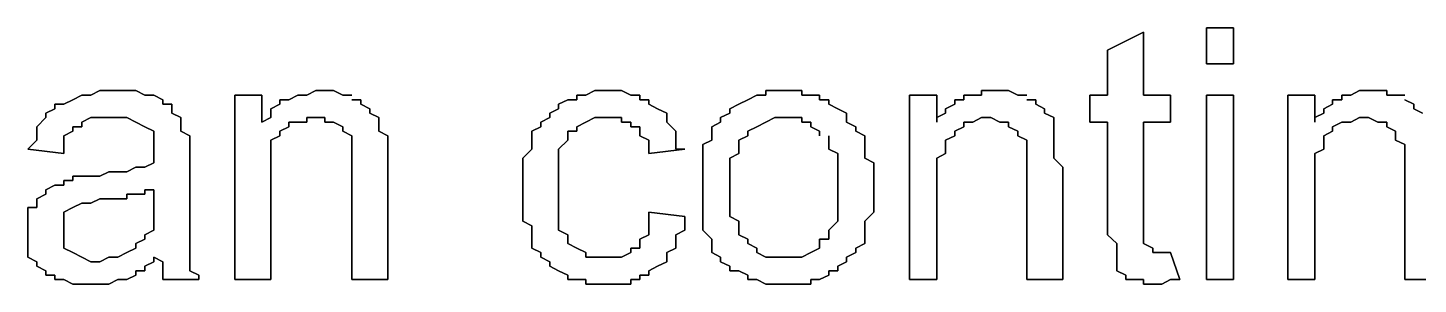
# Model space of a CAD drawing. Header units: metres. Extents: x 2.9 to 42.8, y 1.7 to 28.7.
# Drawn here: x 38.862 to 39.407, y 19.704 to 19.805 of the extents above; entities that cross this region are included whole.
import ezdxf

# ---------------------------------------------------------------- set-up
doc = ezdxf.new("R2010")
doc.units = ezdxf.units.M
doc.layers.add('GRIS', color=8, linetype='Continuous')

msp = doc.modelspace()

# ---------------------------------------------------------------- linework, layer by layer
at = {"layer": 'GRIS', "lineweight": -3}
for points in [[(39.2994, 19.8032), (39.2853, 19.7961), (39.2994, 19.8032)], [(39.2994, 19.7785), (39.2994, 19.8032), (39.2994, 19.7785)], [(39.3347, 19.8049), (39.3241, 19.8049), (39.3347, 19.8049)], [(39.3241, 19.8049), (39.3241, 19.7908), (39.3241, 19.8049)], [(39.3347, 19.7908), (39.3347, 19.8049), (39.3347, 19.7908)], [(39.2853, 19.7961), (39.2853, 19.7785), (39.2853, 19.7961)], [(39.3241, 19.7908), (39.3347, 19.7908), (39.3241, 19.7908)], [(38.8902, 19.7803), (38.8867, 19.7785), (38.8902, 19.7803)], [(38.8937, 19.7803), (38.8902, 19.7803), (38.8937, 19.7803)], [(38.8973, 19.7803), (38.8937, 19.7803), (38.8973, 19.7803)], [(38.9008, 19.7803), (38.8973, 19.7803), (38.9008, 19.7803)], [(38.9043, 19.7803), (38.9008, 19.7803), (38.9043, 19.7803)], [(38.9079, 19.7785), (38.9043, 19.7803), (38.9079, 19.7785)], [(38.9749, 19.7803), (38.9714, 19.7785), (38.9749, 19.7803)], [(38.9784, 19.7803), (38.9749, 19.7803), (38.9784, 19.7803)], [(38.9819, 19.7803), (38.9784, 19.7803), (38.9819, 19.7803)], [(38.9855, 19.7785), (38.9819, 19.7803), (38.9855, 19.7785)], [(39.0843, 19.7803), (39.0807, 19.7785), (39.0843, 19.7803)], [(39.0878, 19.7803), (39.0843, 19.7803), (39.0878, 19.7803)], [(39.0913, 19.7803), (39.0878, 19.7803), (39.0913, 19.7803)], [(39.0948, 19.7803), (39.0913, 19.7803), (39.0948, 19.7803)], [(39.0984, 19.7785), (39.0948, 19.7803), (39.0984, 19.7785)], [(39.1548, 19.7803), (39.1513, 19.7803), (39.1548, 19.7803)], [(39.1513, 19.7803), (39.1513, 19.7785), (39.1513, 19.7803)], [(39.1583, 19.7803), (39.1548, 19.7803), (39.1583, 19.7803)], [(39.1619, 19.7803), (39.1583, 19.7803), (39.1619, 19.7803)], [(39.1654, 19.7803), (39.1619, 19.7803), (39.1654, 19.7803)], [(39.1654, 19.7785), (39.1654, 19.7803), (39.1654, 19.7785)], [(39.2395, 19.7803), (39.2359, 19.7803), (39.2395, 19.7803)], [(39.2359, 19.7803), (39.2359, 19.7785), (39.2359, 19.7803)], [(39.243, 19.7803), (39.2395, 19.7803), (39.243, 19.7803)], [(39.2465, 19.7803), (39.243, 19.7803), (39.2465, 19.7803)], [(39.2501, 19.7785), (39.2465, 19.7803), (39.2501, 19.7785)], [(39.3841, 19.7803), (39.3806, 19.7785), (39.3841, 19.7803)], [(39.3876, 19.7803), (39.3841, 19.7803), (39.3876, 19.7803)], [(39.3912, 19.7803), (39.3876, 19.7803), (39.3912, 19.7803)], [(39.3947, 19.7803), (39.3912, 19.7803), (39.3947, 19.7803)], [(39.3947, 19.7785), (39.3947, 19.7803), (39.3947, 19.7785)], [(38.8761, 19.775), (38.8726, 19.775), (38.8761, 19.775)], [(38.8726, 19.775), (38.8726, 19.7732), (38.8726, 19.775)], [(38.8796, 19.7767), (38.8761, 19.775), (38.8796, 19.7767)], [(38.8832, 19.7785), (38.8796, 19.7767), (38.8832, 19.7785)], [(38.8867, 19.7785), (38.8832, 19.7785), (38.8867, 19.7785)], [(38.9114, 19.7785), (38.9079, 19.7785), (38.9114, 19.7785)], [(38.9149, 19.7767), (38.9114, 19.7785), (38.9149, 19.7767)], [(38.9149, 19.775), (38.9149, 19.7767), (38.9149, 19.775)], [(38.9184, 19.775), (38.9149, 19.775), (38.9184, 19.775)], [(38.9184, 19.7732), (38.9184, 19.775), (38.9184, 19.7732)], [(38.9537, 19.7785), (38.9431, 19.7785), (38.9537, 19.7785)], [(38.9431, 19.7785), (38.9431, 19.7062), (38.9431, 19.7785)], [(38.9537, 19.7679), (38.9537, 19.7785), (38.9537, 19.7679)], [(38.9608, 19.775), (38.9573, 19.7732), (38.9608, 19.775)], [(38.9643, 19.7767), (38.9608, 19.7767), (38.9643, 19.7767)], [(38.9608, 19.7767), (38.9608, 19.775), (38.9608, 19.7767)], [(38.9678, 19.7785), (38.9643, 19.7767), (38.9678, 19.7785)], [(38.9714, 19.7785), (38.9678, 19.7785), (38.9714, 19.7785)], [(38.989, 19.7785), (38.9855, 19.7785), (38.989, 19.7785)], [(38.9925, 19.7767), (38.989, 19.7767), (38.9925, 19.7767)], [(38.9925, 19.775), (38.9925, 19.7767), (38.9925, 19.775)], [(38.9961, 19.7732), (38.9925, 19.775), (38.9961, 19.7732)], [(39.0737, 19.7767), (39.0701, 19.775), (39.0737, 19.7767)], [(39.0701, 19.775), (39.0701, 19.7732), (39.0701, 19.775)], [(39.0772, 19.7767), (39.0737, 19.7767), (39.0772, 19.7767)], [(39.0807, 19.7785), (39.0772, 19.7785), (39.0807, 19.7785)], [(39.0772, 19.7785), (39.0772, 19.7767), (39.0772, 19.7785)], [(39.1019, 19.7785), (39.0984, 19.7785), (39.1019, 19.7785)], [(39.1019, 19.7767), (39.1019, 19.7785), (39.1019, 19.7767)], [(39.1054, 19.7767), (39.1019, 19.7767), (39.1054, 19.7767)], [(39.1054, 19.775), (39.1054, 19.7767), (39.1054, 19.775)], [(39.1089, 19.7732), (39.1054, 19.775), (39.1089, 19.7732)], [(39.1407, 19.775), (39.1372, 19.7732), (39.1407, 19.775)], [(39.1442, 19.7767), (39.1407, 19.775), (39.1442, 19.7767)], [(39.1478, 19.7785), (39.1442, 19.7767), (39.1478, 19.7785)], [(39.1513, 19.7785), (39.1478, 19.7785), (39.1513, 19.7785)], [(39.1689, 19.7785), (39.1654, 19.7785), (39.1689, 19.7785)], [(39.1724, 19.7785), (39.1689, 19.7785), (39.1724, 19.7785)], [(39.1724, 19.7767), (39.1724, 19.7785), (39.1724, 19.7767)], [(39.176, 19.7767), (39.1724, 19.7767), (39.176, 19.7767)], [(39.176, 19.775), (39.176, 19.7767), (39.176, 19.775)], [(39.1795, 19.7732), (39.176, 19.775), (39.1795, 19.7732)], [(39.2183, 19.7785), (39.2077, 19.7785), (39.2183, 19.7785)], [(39.2077, 19.7785), (39.2077, 19.7062), (39.2077, 19.7785)], [(39.2183, 19.7679), (39.2183, 19.7785), (39.2183, 19.7679)], [(39.2254, 19.775), (39.2218, 19.7732), (39.2254, 19.775)], [(39.2289, 19.7767), (39.2254, 19.7767), (39.2289, 19.7767)], [(39.2254, 19.7767), (39.2254, 19.775), (39.2254, 19.7767)], [(39.2324, 19.7785), (39.2289, 19.7785), (39.2324, 19.7785)], [(39.2289, 19.7785), (39.2289, 19.7767), (39.2289, 19.7785)], [(39.2359, 19.7785), (39.2324, 19.7785), (39.2359, 19.7785)], [(39.2536, 19.7785), (39.2501, 19.7785), (39.2536, 19.7785)], [(39.2571, 19.7767), (39.2536, 19.7767), (39.2571, 19.7767)], [(39.2571, 19.775), (39.2571, 19.7767), (39.2571, 19.775)], [(39.2606, 19.7732), (39.2571, 19.775), (39.2606, 19.7732)], [(39.2853, 19.7785), (39.2783, 19.7785), (39.2853, 19.7785)], [(39.2783, 19.7785), (39.2783, 19.7679), (39.2783, 19.7785)], [(39.31, 19.7785), (39.2994, 19.7785), (39.31, 19.7785)], [(39.31, 19.7679), (39.31, 19.7785), (39.31, 19.7679)], [(39.3347, 19.7785), (39.3241, 19.7785), (39.3347, 19.7785)], [(39.3241, 19.7785), (39.3241, 19.7062), (39.3241, 19.7785)], [(39.3347, 19.7062), (39.3347, 19.7785), (39.3347, 19.7062)], [(39.3665, 19.7785), (39.3559, 19.7785), (39.3665, 19.7785)], [(39.3559, 19.7785), (39.3559, 19.7062), (39.3559, 19.7785)], [(39.3665, 19.7679), (39.3665, 19.7785), (39.3665, 19.7679)], [(39.3735, 19.775), (39.37, 19.7732), (39.3735, 19.775)], [(39.3771, 19.7767), (39.3735, 19.7767), (39.3771, 19.7767)], [(39.3735, 19.7767), (39.3735, 19.775), (39.3735, 19.7767)], [(39.3806, 19.7785), (39.3771, 19.7785), (39.3806, 19.7785)], [(39.3771, 19.7785), (39.3771, 19.7767), (39.3771, 19.7785)], [(39.3982, 19.7785), (39.3947, 19.7785), (39.3982, 19.7785)], [(39.4018, 19.7785), (39.3982, 19.7785), (39.4018, 19.7785)], [(39.4053, 19.775), (39.4018, 19.7767), (39.4053, 19.775)], [(39.4053, 19.7732), (39.4053, 19.775), (39.4053, 19.7732)], [(38.8691, 19.7697), (38.8655, 19.7661), (38.8691, 19.7697)], [(38.8726, 19.7732), (38.8691, 19.7714), (38.8726, 19.7732)], [(38.8691, 19.7714), (38.8691, 19.7697), (38.8691, 19.7714)], [(38.8832, 19.7679), (38.8867, 19.7697), (38.8832, 19.7679)], [(38.8867, 19.7697), (38.8902, 19.7697), (38.8867, 19.7697)], [(38.8902, 19.7697), (38.8937, 19.7697), (38.8902, 19.7697)], [(38.8937, 19.7697), (38.8973, 19.7697), (38.8937, 19.7697)], [(38.8973, 19.7697), (38.9008, 19.7697), (38.8973, 19.7697)], [(38.9008, 19.7697), (38.9043, 19.7679), (38.9008, 19.7697)], [(38.9184, 19.7714), (38.9184, 19.7732), (38.9184, 19.7714)], [(38.922, 19.7697), (38.9184, 19.7714), (38.922, 19.7697)], [(38.922, 19.7679), (38.922, 19.7697), (38.922, 19.7679)], [(38.9573, 19.7697), (38.9537, 19.7679), (38.9573, 19.7697)], [(38.9573, 19.7732), (38.9573, 19.7714), (38.9573, 19.7732)], [(38.9573, 19.7714), (38.9573, 19.7697), (38.9573, 19.7714)], [(38.9714, 19.7679), (38.9714, 19.7697), (38.9714, 19.7679)], [(38.9714, 19.7697), (38.9749, 19.7697), (38.9714, 19.7697)], [(38.9749, 19.7697), (38.9784, 19.7697), (38.9749, 19.7697)], [(38.9784, 19.7697), (38.9784, 19.7679), (38.9784, 19.7697)], [(38.9961, 19.7714), (38.9961, 19.7732), (38.9961, 19.7714)], [(38.9996, 19.7697), (38.9961, 19.7714), (38.9996, 19.7697)], [(38.9996, 19.7679), (38.9996, 19.7697), (38.9996, 19.7679)], [(39.0666, 19.7697), (39.0631, 19.7679), (39.0666, 19.7697)], [(39.0701, 19.7732), (39.0666, 19.7714), (39.0701, 19.7732)], [(39.0666, 19.7714), (39.0666, 19.7697), (39.0666, 19.7714)], [(39.0807, 19.7679), (39.0843, 19.7697), (39.0807, 19.7679)], [(39.0843, 19.7697), (39.0878, 19.7697), (39.0843, 19.7697)], [(39.0878, 19.7697), (39.0913, 19.7697), (39.0878, 19.7697)], [(39.0913, 19.7697), (39.0948, 19.7697), (39.0913, 19.7697)], [(39.0948, 19.7697), (39.0948, 19.7679), (39.0948, 19.7697)], [(39.1125, 19.7714), (39.1089, 19.7732), (39.1125, 19.7714)], [(39.1125, 19.7697), (39.1125, 19.7714), (39.1125, 19.7697)], [(39.1125, 19.7679), (39.1125, 19.7697), (39.1125, 19.7679)], [(39.1372, 19.7714), (39.1336, 19.7697), (39.1372, 19.7714)], [(39.1336, 19.7697), (39.1336, 19.7679), (39.1336, 19.7697)], [(39.1372, 19.7732), (39.1372, 19.7714), (39.1372, 19.7732)], [(39.1513, 19.7679), (39.1548, 19.7697), (39.1513, 19.7679)], [(39.1548, 19.7697), (39.1583, 19.7697), (39.1548, 19.7697)], [(39.1583, 19.7697), (39.1619, 19.7697), (39.1583, 19.7697)], [(39.1619, 19.7697), (39.1654, 19.7697), (39.1619, 19.7697)], [(39.1654, 19.7697), (39.1654, 19.7679), (39.1654, 19.7697)], [(39.183, 19.7714), (39.1795, 19.7732), (39.183, 19.7714)], [(39.183, 19.7697), (39.183, 19.7714), (39.183, 19.7697)], [(39.183, 19.7679), (39.183, 19.7697), (39.183, 19.7679)], [(39.2218, 19.7714), (39.2183, 19.7697), (39.2218, 19.7714)], [(39.2183, 19.7697), (39.2183, 19.7679), (39.2183, 19.7697)], [(39.2218, 19.7732), (39.2218, 19.7714), (39.2218, 19.7732)], [(39.2324, 19.7679), (39.2359, 19.7697), (39.2324, 19.7679)], [(39.2359, 19.7697), (39.2395, 19.7697), (39.2359, 19.7697)], [(39.2395, 19.7697), (39.243, 19.7679), (39.2395, 19.7697)], [(39.2606, 19.7714), (39.2606, 19.7732), (39.2606, 19.7714)], [(39.2642, 19.7697), (39.2606, 19.7714), (39.2642, 19.7697)], [(39.2642, 19.7679), (39.2642, 19.7697), (39.2642, 19.7679)], [(39.37, 19.7714), (39.3665, 19.7697), (39.37, 19.7714)], [(39.3665, 19.7697), (39.3665, 19.7679), (39.3665, 19.7697)], [(39.37, 19.7732), (39.37, 19.7714), (39.37, 19.7732)], [(39.3806, 19.7679), (39.3841, 19.7697), (39.3806, 19.7679)], [(39.3841, 19.7697), (39.3876, 19.7697), (39.3841, 19.7697)], [(39.3876, 19.7697), (39.3912, 19.7679), (39.3876, 19.7697)], [(39.4088, 19.7714), (39.4053, 19.7732), (39.4088, 19.7714)], [(38.8655, 19.7661), (38.8655, 19.7644), (38.8655, 19.7661)], [(38.8655, 19.7644), (38.8655, 19.7626), (38.8655, 19.7644)], [(38.8761, 19.7626), (38.8796, 19.7644), (38.8761, 19.7626)], [(38.8796, 19.7644), (38.8796, 19.7661), (38.8796, 19.7644)], [(38.8796, 19.7661), (38.8832, 19.7661), (38.8796, 19.7661)], [(38.8832, 19.7661), (38.8832, 19.7679), (38.8832, 19.7661)], [(38.9043, 19.7679), (38.9079, 19.7661), (38.9043, 19.7679)], [(38.9079, 19.7661), (38.9114, 19.7644), (38.9079, 19.7661)], [(38.9114, 19.7644), (38.9114, 19.7626), (38.9114, 19.7644)], [(38.922, 19.7661), (38.922, 19.7679), (38.922, 19.7661)], [(38.922, 19.7644), (38.922, 19.7661), (38.922, 19.7644)], [(38.9255, 19.7626), (38.922, 19.7644), (38.9255, 19.7626)], [(38.9608, 19.7644), (38.9643, 19.7661), (38.9608, 19.7644)], [(38.9608, 19.7626), (38.9608, 19.7644), (38.9608, 19.7626)], [(38.9643, 19.7661), (38.9643, 19.7679), (38.9643, 19.7661)], [(38.9643, 19.7679), (38.9678, 19.7679), (38.9643, 19.7679)], [(38.9678, 19.7679), (38.9714, 19.7679), (38.9678, 19.7679)], [(38.9784, 19.7679), (38.9819, 19.7679), (38.9784, 19.7679)], [(38.9819, 19.7679), (38.9855, 19.7661), (38.9819, 19.7679)], [(38.9855, 19.7661), (38.9855, 19.7644), (38.9855, 19.7661)], [(38.9855, 19.7644), (38.989, 19.7626), (38.9855, 19.7644)], [(38.9996, 19.7644), (38.9996, 19.7679), (38.9996, 19.7644)], [(39.0031, 19.7626), (38.9996, 19.7644), (39.0031, 19.7626)], [(39.0631, 19.7661), (39.0596, 19.7644), (39.0631, 19.7661)], [(39.0596, 19.7644), (39.0596, 19.7626), (39.0596, 19.7644)], [(39.0631, 19.7679), (39.0631, 19.7661), (39.0631, 19.7679)], [(39.0737, 19.7626), (39.0737, 19.7644), (39.0737, 19.7626)], [(39.0737, 19.7644), (39.0772, 19.7644), (39.0737, 19.7644)], [(39.0772, 19.7661), (39.0807, 19.7679), (39.0772, 19.7661)], [(39.0772, 19.7644), (39.0772, 19.7661), (39.0772, 19.7644)], [(39.0948, 19.7679), (39.0984, 19.7679), (39.0948, 19.7679)], [(39.0984, 19.7679), (39.0984, 19.7661), (39.0984, 19.7679)], [(39.0984, 19.7661), (39.1019, 19.7661), (39.0984, 19.7661)], [(39.1019, 19.7661), (39.1019, 19.7644), (39.1019, 19.7661)], [(39.1019, 19.7644), (39.1019, 19.7626), (39.1019, 19.7644)], [(39.116, 19.7644), (39.1125, 19.7679), (39.116, 19.7644)], [(39.116, 19.7626), (39.116, 19.7644), (39.116, 19.7626)], [(39.1336, 19.7679), (39.1301, 19.7661), (39.1336, 19.7679)], [(39.1301, 19.7661), (39.1301, 19.7644), (39.1301, 19.7661)], [(39.1301, 19.7644), (39.1301, 19.7608), (39.1301, 19.7644)], [(39.1442, 19.7644), (39.1478, 19.7661), (39.1442, 19.7644)], [(39.1442, 19.7626), (39.1442, 19.7644), (39.1442, 19.7626)], [(39.1478, 19.7661), (39.1513, 19.7679), (39.1478, 19.7661)], [(39.1654, 19.7679), (39.1689, 19.7679), (39.1654, 19.7679)], [(39.1689, 19.7679), (39.1689, 19.7661), (39.1689, 19.7679)], [(39.1689, 19.7661), (39.1724, 19.7644), (39.1689, 19.7661)], [(39.1724, 19.7644), (39.1724, 19.7626), (39.1724, 19.7644)], [(39.1866, 19.7661), (39.183, 19.7679), (39.1866, 19.7661)], [(39.1866, 19.7644), (39.1866, 19.7661), (39.1866, 19.7644)], [(39.1901, 19.7626), (39.1866, 19.7644), (39.1901, 19.7626)], [(39.2254, 19.7644), (39.2289, 19.7661), (39.2254, 19.7644)], [(39.2254, 19.7626), (39.2254, 19.7644), (39.2254, 19.7626)], [(39.2289, 19.7661), (39.2289, 19.7679), (39.2289, 19.7661)], [(39.2289, 19.7679), (39.2324, 19.7679), (39.2289, 19.7679)], [(39.243, 19.7679), (39.2465, 19.7679), (39.243, 19.7679)], [(39.2465, 19.7679), (39.2465, 19.7661), (39.2465, 19.7679)], [(39.2465, 19.7661), (39.2501, 19.7644), (39.2465, 19.7661)], [(39.2501, 19.7644), (39.2501, 19.7626), (39.2501, 19.7644)], [(39.2642, 19.7644), (39.2642, 19.7679), (39.2642, 19.7644)], [(39.2642, 19.7626), (39.2642, 19.7644), (39.2642, 19.7626)], [(39.2783, 19.7679), (39.2853, 19.7679), (39.2783, 19.7679)], [(39.2853, 19.7679), (39.2853, 19.7273), (39.2853, 19.7679)], [(39.2994, 19.7256), (39.2994, 19.7679), (39.2994, 19.7256)], [(39.2994, 19.7679), (39.31, 19.7679), (39.2994, 19.7679)], [(39.37, 19.7626), (39.3735, 19.7644), (39.37, 19.7626)], [(39.3735, 19.7661), (39.3771, 19.7679), (39.3735, 19.7661)], [(39.3735, 19.7644), (39.3735, 19.7661), (39.3735, 19.7644)], [(39.3771, 19.7679), (39.3806, 19.7679), (39.3771, 19.7679)], [(39.3912, 19.7679), (39.3947, 19.7679), (39.3912, 19.7679)], [(39.3947, 19.7679), (39.3947, 19.7661), (39.3947, 19.7679)], [(39.3947, 19.7661), (39.3982, 19.7644), (39.3947, 19.7661)], [(39.3982, 19.7644), (39.3982, 19.7626), (39.3982, 19.7644)], [(38.8655, 19.7608), (38.862, 19.7573), (38.8655, 19.7608)], [(38.8655, 19.7626), (38.8655, 19.7608), (38.8655, 19.7626)], [(38.8761, 19.7591), (38.8761, 19.7626), (38.8761, 19.7591)], [(38.8761, 19.7573), (38.8761, 19.7591), (38.8761, 19.7573)], [(38.9114, 19.7626), (38.9114, 19.7608), (38.9114, 19.7626)], [(38.9114, 19.7608), (38.9114, 19.7573), (38.9114, 19.7608)], [(38.9255, 19.7608), (38.9255, 19.7626), (38.9255, 19.7608)], [(38.9255, 19.7573), (38.9255, 19.7608), (38.9255, 19.7573)], [(38.9573, 19.7608), (38.9608, 19.7626), (38.9573, 19.7608)], [(38.9573, 19.7591), (38.9573, 19.7608), (38.9573, 19.7591)], [(38.9573, 19.7573), (38.9573, 19.7591), (38.9573, 19.7573)], [(38.989, 19.7626), (38.989, 19.7608), (38.989, 19.7626)], [(38.989, 19.7608), (38.989, 19.7591), (38.989, 19.7608)], [(38.989, 19.7591), (38.989, 19.7573), (38.989, 19.7591)], [(39.0031, 19.7608), (39.0031, 19.7626), (39.0031, 19.7608)], [(39.0031, 19.7591), (39.0031, 19.7608), (39.0031, 19.7591)], [(39.0031, 19.7556), (39.0031, 19.7591), (39.0031, 19.7556)], [(39.0596, 19.7626), (39.0596, 19.7608), (39.0596, 19.7626)], [(39.0596, 19.7608), (39.0596, 19.7591), (39.0596, 19.7608)], [(39.0596, 19.7591), (39.0596, 19.7573), (39.0596, 19.7591)], [(39.0701, 19.7573), (39.0737, 19.7608), (39.0701, 19.7573)], [(39.0737, 19.7608), (39.0737, 19.7626), (39.0737, 19.7608)], [(39.1019, 19.7626), (39.1054, 19.7608), (39.1019, 19.7626)], [(39.1054, 19.7608), (39.1054, 19.7573), (39.1054, 19.7608)], [(39.116, 19.7608), (39.116, 19.7626), (39.116, 19.7608)], [(39.116, 19.7573), (39.116, 19.7608), (39.116, 19.7573)], [(39.1301, 19.7608), (39.1266, 19.7591), (39.1301, 19.7608)], [(39.1266, 19.7591), (39.1266, 19.7573), (39.1266, 19.7591)], [(39.1407, 19.7608), (39.1442, 19.7626), (39.1407, 19.7608)], [(39.1407, 19.7591), (39.1407, 19.7608), (39.1407, 19.7591)], [(39.1407, 19.7573), (39.1407, 19.7591), (39.1407, 19.7573)], [(39.176, 19.7626), (39.176, 19.7608), (39.176, 19.7626)], [(39.176, 19.7608), (39.176, 19.7591), (39.176, 19.7608)], [(39.176, 19.7591), (39.176, 19.7573), (39.176, 19.7591)], [(39.1901, 19.7608), (39.1901, 19.7626), (39.1901, 19.7608)], [(39.1901, 19.7591), (39.1901, 19.7608), (39.1901, 19.7591)], [(39.1901, 19.7573), (39.1901, 19.7591), (39.1901, 19.7573)], [(39.2218, 19.7608), (39.2254, 19.7626), (39.2218, 19.7608)], [(39.2218, 19.7591), (39.2218, 19.7608), (39.2218, 19.7591)], [(39.2218, 19.7573), (39.2218, 19.7591), (39.2218, 19.7573)], [(39.2501, 19.7626), (39.2536, 19.7608), (39.2501, 19.7626)], [(39.2536, 19.7608), (39.2536, 19.7591), (39.2536, 19.7608)], [(39.2536, 19.7591), (39.2536, 19.7573), (39.2536, 19.7591)], [(39.2642, 19.7608), (39.2642, 19.7626), (39.2642, 19.7608)], [(39.2642, 19.7591), (39.2642, 19.7608), (39.2642, 19.7591)], [(39.2642, 19.7556), (39.2642, 19.7591), (39.2642, 19.7556)], [(39.37, 19.7608), (39.37, 19.7626), (39.37, 19.7608)], [(39.37, 19.7591), (39.37, 19.7608), (39.37, 19.7591)], [(39.37, 19.7573), (39.37, 19.7591), (39.37, 19.7573)], [(39.3982, 19.7626), (39.3982, 19.7608), (39.3982, 19.7626)], [(39.3982, 19.7608), (39.4018, 19.7591), (39.3982, 19.7608)], [(39.4018, 19.7591), (39.4018, 19.7573), (39.4018, 19.7591)], [(38.862, 19.7573), (38.8761, 19.7556), (38.862, 19.7573)], [(38.8761, 19.7556), (38.8761, 19.7573), (38.8761, 19.7556)], [(38.9114, 19.7573), (38.9114, 19.7556), (38.9114, 19.7573)], [(38.9114, 19.7556), (38.9114, 19.7538), (38.9114, 19.7556)], [(38.9114, 19.7538), (38.9114, 19.752), (38.9114, 19.7538)], [(38.9255, 19.7556), (38.9255, 19.7573), (38.9255, 19.7556)], [(38.9255, 19.752), (38.9255, 19.7556), (38.9255, 19.752)], [(38.9573, 19.7556), (38.9573, 19.7573), (38.9573, 19.7556)], [(38.9573, 19.7538), (38.9573, 19.7556), (38.9573, 19.7538)], [(38.9573, 19.7503), (38.9573, 19.7538), (38.9573, 19.7503)], [(38.989, 19.7573), (38.989, 19.7556), (38.989, 19.7573)], [(38.989, 19.7556), (38.989, 19.752), (38.989, 19.7556)], [(39.0031, 19.7538), (39.0031, 19.7556), (39.0031, 19.7538)], [(39.0031, 19.7503), (39.0031, 19.7538), (39.0031, 19.7503)], [(39.0596, 19.7573), (39.056, 19.7538), (39.0596, 19.7573)], [(39.056, 19.7538), (39.056, 19.752), (39.056, 19.7538)], [(39.0701, 19.7556), (39.0701, 19.7573), (39.0701, 19.7556)], [(39.0701, 19.7538), (39.0701, 19.7556), (39.0701, 19.7538)], [(39.0701, 19.752), (39.0701, 19.7538), (39.0701, 19.752)], [(39.1054, 19.7573), (39.1054, 19.7556), (39.1054, 19.7573)], [(39.1054, 19.7556), (39.1195, 19.7573), (39.1054, 19.7556)], [(39.1195, 19.7573), (39.116, 19.7573), (39.1195, 19.7573)], [(39.1266, 19.7573), (39.1266, 19.7556), (39.1266, 19.7573)], [(39.1266, 19.7556), (39.1266, 19.752), (39.1266, 19.7556)], [(39.1372, 19.7538), (39.1407, 19.7556), (39.1372, 19.7538)], [(39.1372, 19.7503), (39.1372, 19.7538), (39.1372, 19.7503)], [(39.1407, 19.7556), (39.1407, 19.7573), (39.1407, 19.7556)], [(39.176, 19.7573), (39.1795, 19.7556), (39.176, 19.7573)], [(39.1795, 19.7556), (39.1795, 19.7538), (39.1795, 19.7556)], [(39.1795, 19.7538), (39.1795, 19.7503), (39.1795, 19.7538)], [(39.1901, 19.7538), (39.1901, 19.7573), (39.1901, 19.7538)], [(39.1936, 19.752), (39.1901, 19.7538), (39.1936, 19.752)], [(39.2183, 19.7538), (39.2218, 19.7556), (39.2183, 19.7538)], [(39.2183, 19.7503), (39.2183, 19.7538), (39.2183, 19.7503)], [(39.2218, 19.7556), (39.2218, 19.7573), (39.2218, 19.7556)], [(39.2536, 19.7573), (39.2536, 19.7556), (39.2536, 19.7573)], [(39.2536, 19.7556), (39.2536, 19.752), (39.2536, 19.7556)], [(39.2642, 19.7538), (39.2642, 19.7556), (39.2642, 19.7538)], [(39.2677, 19.7503), (39.2642, 19.7538), (39.2677, 19.7503)], [(39.3665, 19.7556), (39.37, 19.7573), (39.3665, 19.7556)], [(39.3665, 19.7538), (39.3665, 19.7556), (39.3665, 19.7538)], [(39.3665, 19.7503), (39.3665, 19.7538), (39.3665, 19.7503)], [(39.4018, 19.7573), (39.4018, 19.7556), (39.4018, 19.7573)], [(39.4018, 19.7556), (39.4018, 19.752), (39.4018, 19.7556)], [(38.8937, 19.7485), (38.8902, 19.7467), (38.8937, 19.7485)], [(38.8973, 19.7485), (38.8937, 19.7485), (38.8973, 19.7485)], [(38.9008, 19.7485), (38.8973, 19.7485), (38.9008, 19.7485)], [(38.9043, 19.7503), (38.9008, 19.7485), (38.9043, 19.7503)], [(38.9079, 19.7503), (38.9043, 19.7503), (38.9079, 19.7503)], [(38.9114, 19.752), (38.9079, 19.7503), (38.9114, 19.752)], [(38.9255, 19.7362), (38.9255, 19.752), (38.9255, 19.7362)], [(38.9573, 19.7467), (38.9573, 19.7503), (38.9573, 19.7467)], [(38.989, 19.752), (38.989, 19.7503), (38.989, 19.752)], [(38.989, 19.7503), (38.989, 19.7062), (38.989, 19.7503)], [(39.0031, 19.7062), (39.0031, 19.7503), (39.0031, 19.7062)], [(39.056, 19.752), (39.056, 19.7503), (39.056, 19.752)], [(39.056, 19.7503), (39.056, 19.7467), (39.056, 19.7503)], [(39.0701, 19.7485), (39.0701, 19.752), (39.0701, 19.7485)], [(39.0701, 19.7467), (39.0701, 19.7485), (39.0701, 19.7467)], [(39.1266, 19.752), (39.1266, 19.7503), (39.1266, 19.752)], [(39.1266, 19.7503), (39.1266, 19.7467), (39.1266, 19.7503)], [(39.1372, 19.7485), (39.1372, 19.7503), (39.1372, 19.7485)], [(39.1372, 19.7467), (39.1372, 19.7485), (39.1372, 19.7467)], [(39.1795, 19.7503), (39.1795, 19.7485), (39.1795, 19.7503)], [(39.1795, 19.7485), (39.1795, 19.745), (39.1795, 19.7485)], [(39.1936, 19.7503), (39.1936, 19.752), (39.1936, 19.7503)], [(39.1936, 19.7467), (39.1936, 19.7503), (39.1936, 19.7467)], [(39.2183, 19.7467), (39.2183, 19.7503), (39.2183, 19.7467)], [(39.2536, 19.752), (39.2536, 19.7503), (39.2536, 19.752)], [(39.2536, 19.7503), (39.2536, 19.7062), (39.2536, 19.7503)], [(39.2677, 19.7062), (39.2677, 19.7503), (39.2677, 19.7062)], [(39.3665, 19.7467), (39.3665, 19.7503), (39.3665, 19.7467)], [(39.4018, 19.752), (39.4018, 19.7503), (39.4018, 19.752)], [(39.4018, 19.7503), (39.4018, 19.7062), (39.4018, 19.7503)], [(38.8726, 19.7432), (38.8691, 19.7414), (38.8726, 19.7432)], [(38.8761, 19.7432), (38.8726, 19.7432), (38.8761, 19.7432)], [(38.8796, 19.745), (38.8761, 19.745), (38.8796, 19.745)], [(38.8761, 19.745), (38.8761, 19.7432), (38.8761, 19.745)], [(38.8832, 19.7467), (38.8796, 19.7467), (38.8832, 19.7467)], [(38.8796, 19.7467), (38.8796, 19.745), (38.8796, 19.7467)], [(38.8867, 19.7467), (38.8832, 19.7467), (38.8867, 19.7467)], [(38.8902, 19.7467), (38.8867, 19.7467), (38.8902, 19.7467)], [(38.9573, 19.745), (38.9573, 19.7467), (38.9573, 19.745)], [(38.9573, 19.7062), (38.9573, 19.745), (38.9573, 19.7062)], [(39.056, 19.7467), (39.056, 19.745), (39.056, 19.7467)], [(39.056, 19.745), (39.056, 19.7414), (39.056, 19.745)], [(39.0701, 19.7432), (39.0701, 19.7467), (39.0701, 19.7432)], [(39.0701, 19.7414), (39.0701, 19.7432), (39.0701, 19.7414)], [(39.1266, 19.7467), (39.1266, 19.745), (39.1266, 19.7467)], [(39.1266, 19.745), (39.1266, 19.7414), (39.1266, 19.745)], [(39.1372, 19.7432), (39.1372, 19.7467), (39.1372, 19.7432)], [(39.1372, 19.7414), (39.1372, 19.7432), (39.1372, 19.7414)], [(39.1795, 19.745), (39.1795, 19.7432), (39.1795, 19.745)], [(39.1795, 19.7432), (39.1795, 19.7414), (39.1795, 19.7432)], [(39.1936, 19.745), (39.1936, 19.7467), (39.1936, 19.745)], [(39.1936, 19.7432), (39.1936, 19.745), (39.1936, 19.7432)], [(39.1936, 19.7397), (39.1936, 19.7432), (39.1936, 19.7397)], [(39.2183, 19.745), (39.2183, 19.7467), (39.2183, 19.745)], [(39.2183, 19.7062), (39.2183, 19.745), (39.2183, 19.7062)], [(39.3665, 19.745), (39.3665, 19.7467), (39.3665, 19.745)], [(39.3665, 19.7062), (39.3665, 19.745), (39.3665, 19.7062)], [(38.8691, 19.7397), (38.8655, 19.7379), (38.8691, 19.7397)], [(38.8655, 19.7379), (38.8655, 19.7362), (38.8655, 19.7379)], [(38.8691, 19.7414), (38.8691, 19.7397), (38.8691, 19.7414)], [(38.8867, 19.7362), (38.8902, 19.7379), (38.8867, 19.7362)], [(38.8902, 19.7379), (38.8937, 19.7379), (38.8902, 19.7379)], [(38.8937, 19.7379), (38.8973, 19.7379), (38.8937, 19.7379)], [(38.8973, 19.7379), (38.9008, 19.7379), (38.8973, 19.7379)], [(38.9008, 19.7379), (38.9008, 19.7397), (38.9008, 19.7379)], [(38.9008, 19.7397), (38.9043, 19.7397), (38.9008, 19.7397)], [(38.9043, 19.7397), (38.9079, 19.7397), (38.9043, 19.7397)], [(38.9079, 19.7397), (38.9079, 19.7414), (38.9079, 19.7397)], [(38.9079, 19.7414), (38.9114, 19.7414), (38.9079, 19.7414)], [(38.9114, 19.7414), (38.9114, 19.7379), (38.9114, 19.7414)], [(38.9114, 19.7379), (38.9114, 19.7344), (38.9114, 19.7379)], [(39.056, 19.7414), (39.056, 19.7397), (39.056, 19.7414)], [(39.056, 19.7397), (39.056, 19.7379), (39.056, 19.7397)], [(39.056, 19.7379), (39.056, 19.7344), (39.056, 19.7379)], [(39.0701, 19.7397), (39.0701, 19.7414), (39.0701, 19.7397)], [(39.0701, 19.7362), (39.0701, 19.7397), (39.0701, 19.7362)], [(39.1266, 19.7414), (39.1266, 19.7397), (39.1266, 19.7414)], [(39.1266, 19.7397), (39.1266, 19.7362), (39.1266, 19.7397)], [(39.1372, 19.7397), (39.1372, 19.7414), (39.1372, 19.7397)], [(39.1372, 19.7362), (39.1372, 19.7397), (39.1372, 19.7362)], [(39.1795, 19.7414), (39.1795, 19.7379), (39.1795, 19.7414)], [(39.1795, 19.7379), (39.1795, 19.7362), (39.1795, 19.7379)], [(39.1936, 19.7379), (39.1936, 19.7397), (39.1936, 19.7379)], [(39.1936, 19.7344), (39.1936, 19.7379), (39.1936, 19.7344)], [(38.8655, 19.7344), (38.862, 19.7344), (38.8655, 19.7344)], [(38.862, 19.7344), (38.862, 19.7326), (38.862, 19.7344)], [(38.862, 19.7326), (38.862, 19.7291), (38.862, 19.7326)], [(38.8655, 19.7362), (38.8655, 19.7344), (38.8655, 19.7362)], [(38.8761, 19.7326), (38.8796, 19.7344), (38.8761, 19.7326)], [(38.8761, 19.7309), (38.8761, 19.7326), (38.8761, 19.7309)], [(38.8761, 19.7291), (38.8761, 19.7309), (38.8761, 19.7291)], [(38.8796, 19.7344), (38.8832, 19.7362), (38.8796, 19.7344)], [(38.8832, 19.7362), (38.8867, 19.7362), (38.8832, 19.7362)], [(38.9114, 19.7344), (38.9114, 19.7309), (38.9114, 19.7344)], [(38.9114, 19.7309), (38.9114, 19.7291), (38.9114, 19.7309)], [(38.9255, 19.7326), (38.9255, 19.7362), (38.9255, 19.7326)], [(38.9255, 19.7291), (38.9255, 19.7326), (38.9255, 19.7291)], [(39.056, 19.7344), (39.056, 19.7326), (39.056, 19.7344)], [(39.056, 19.7326), (39.056, 19.7291), (39.056, 19.7326)], [(39.0701, 19.7344), (39.0701, 19.7362), (39.0701, 19.7344)], [(39.0701, 19.7309), (39.0701, 19.7344), (39.0701, 19.7309)], [(39.0701, 19.7291), (39.0701, 19.7309), (39.0701, 19.7291)], [(39.1054, 19.7326), (39.1054, 19.7309), (39.1054, 19.7326)], [(39.1195, 19.7309), (39.1054, 19.7326), (39.1195, 19.7309)], [(39.1054, 19.7309), (39.1054, 19.7291), (39.1054, 19.7309)], [(39.1195, 19.7291), (39.1195, 19.7309), (39.1195, 19.7291)], [(39.1266, 19.7362), (39.1266, 19.7344), (39.1266, 19.7362)], [(39.1266, 19.7344), (39.1266, 19.7326), (39.1266, 19.7344)], [(39.1266, 19.7326), (39.1266, 19.7291), (39.1266, 19.7326)], [(39.1372, 19.7344), (39.1372, 19.7362), (39.1372, 19.7344)], [(39.1372, 19.7309), (39.1372, 19.7344), (39.1372, 19.7309)], [(39.1407, 19.7291), (39.1372, 19.7309), (39.1407, 19.7291)], [(39.1795, 19.7362), (39.1795, 19.7326), (39.1795, 19.7362)], [(39.1795, 19.7326), (39.1795, 19.7309), (39.1795, 19.7326)], [(39.1795, 19.7309), (39.1795, 19.7291), (39.1795, 19.7309)], [(39.1901, 19.7291), (39.1936, 19.7326), (39.1901, 19.7291)], [(39.1936, 19.7326), (39.1936, 19.7344), (39.1936, 19.7326)], [(38.862, 19.7291), (38.862, 19.7273), (38.862, 19.7291)], [(38.862, 19.7273), (38.862, 19.7256), (38.862, 19.7273)], [(38.862, 19.7256), (38.862, 19.722), (38.862, 19.7256)], [(38.8761, 19.7273), (38.8761, 19.7291), (38.8761, 19.7273)], [(38.8761, 19.7256), (38.8761, 19.7273), (38.8761, 19.7256)], [(38.8761, 19.722), (38.8761, 19.7256), (38.8761, 19.722)], [(38.9114, 19.7256), (38.9079, 19.7238), (38.9114, 19.7256)], [(38.9114, 19.7291), (38.9114, 19.7273), (38.9114, 19.7291)], [(38.9114, 19.7273), (38.9114, 19.7256), (38.9114, 19.7273)], [(38.9255, 19.7256), (38.9255, 19.7291), (38.9255, 19.7256)], [(38.9255, 19.7238), (38.9255, 19.7256), (38.9255, 19.7238)], [(39.056, 19.7291), (39.0596, 19.7273), (39.056, 19.7291)], [(39.0596, 19.7273), (39.0596, 19.7256), (39.0596, 19.7273)], [(39.0596, 19.7256), (39.0596, 19.7238), (39.0596, 19.7256)], [(39.0701, 19.7273), (39.0701, 19.7291), (39.0701, 19.7273)], [(39.0701, 19.7256), (39.0701, 19.7273), (39.0701, 19.7256)], [(39.0737, 19.7238), (39.0701, 19.7256), (39.0737, 19.7238)], [(39.1054, 19.7291), (39.1054, 19.7256), (39.1054, 19.7291)], [(39.1054, 19.7256), (39.1054, 19.7238), (39.1054, 19.7256)], [(39.116, 19.7238), (39.1195, 19.7256), (39.116, 19.7238)], [(39.1195, 19.7256), (39.1195, 19.7291), (39.1195, 19.7256)], [(39.1266, 19.7291), (39.1266, 19.7273), (39.1266, 19.7291)], [(39.1266, 19.7273), (39.1266, 19.7256), (39.1266, 19.7273)], [(39.1266, 19.7256), (39.1301, 19.722), (39.1266, 19.7256)], [(39.1407, 19.7273), (39.1407, 19.7291), (39.1407, 19.7273)], [(39.1407, 19.7256), (39.1407, 19.7273), (39.1407, 19.7256)], [(39.1407, 19.7238), (39.1407, 19.7256), (39.1407, 19.7238)], [(39.1795, 19.7291), (39.176, 19.7256), (39.1795, 19.7291)], [(39.176, 19.7256), (39.176, 19.7238), (39.176, 19.7256)], [(39.1901, 19.7273), (39.1901, 19.7291), (39.1901, 19.7273)], [(39.1901, 19.7256), (39.1901, 19.7273), (39.1901, 19.7256)], [(39.1901, 19.7238), (39.1901, 19.7256), (39.1901, 19.7238)], [(39.2853, 19.7273), (39.2853, 19.7238), (39.2853, 19.7273)], [(39.2994, 19.7238), (39.2994, 19.7256), (39.2994, 19.7238)], [(38.862, 19.722), (38.862, 19.7203), (38.862, 19.722)], [(38.862, 19.7203), (38.862, 19.7185), (38.862, 19.7203)], [(38.8761, 19.7203), (38.8761, 19.722), (38.8761, 19.7203)], [(38.8761, 19.7185), (38.8761, 19.7203), (38.8761, 19.7185)], [(38.9079, 19.722), (38.9043, 19.7203), (38.9079, 19.722)], [(38.9043, 19.7203), (38.9043, 19.7185), (38.9043, 19.7203)], [(38.9079, 19.7238), (38.9079, 19.722), (38.9079, 19.7238)], [(38.9255, 19.7203), (38.9255, 19.7238), (38.9255, 19.7203)], [(38.9255, 19.7185), (38.9255, 19.7203), (38.9255, 19.7185)], [(39.0596, 19.7238), (39.0596, 19.7203), (39.0596, 19.7238)], [(39.0596, 19.7203), (39.0596, 19.7185), (39.0596, 19.7203)], [(39.0737, 19.722), (39.0737, 19.7238), (39.0737, 19.722)], [(39.0737, 19.7203), (39.0737, 19.722), (39.0737, 19.7203)], [(39.0772, 19.7185), (39.0737, 19.7203), (39.0772, 19.7185)], [(39.1054, 19.7238), (39.1019, 19.722), (39.1054, 19.7238)], [(39.1019, 19.722), (39.1019, 19.7203), (39.1019, 19.722)], [(39.1019, 19.7203), (39.1019, 19.7185), (39.1019, 19.7203)], [(39.116, 19.722), (39.116, 19.7238), (39.116, 19.722)], [(39.116, 19.7185), (39.116, 19.722), (39.116, 19.7185)], [(39.1301, 19.722), (39.1301, 19.7203), (39.1301, 19.722)], [(39.1301, 19.7203), (39.1301, 19.7185), (39.1301, 19.7203)], [(39.1442, 19.722), (39.1407, 19.7238), (39.1442, 19.722)], [(39.1442, 19.7203), (39.1442, 19.722), (39.1442, 19.7203)], [(39.1478, 19.7185), (39.1442, 19.7203), (39.1478, 19.7185)], [(39.176, 19.722), (39.1724, 19.722), (39.176, 19.722)], [(39.1724, 19.722), (39.1724, 19.7203), (39.1724, 19.722)], [(39.1724, 19.7203), (39.1724, 19.7185), (39.1724, 19.7203)], [(39.176, 19.7238), (39.176, 19.722), (39.176, 19.7238)], [(39.1866, 19.7185), (39.1901, 19.7203), (39.1866, 19.7185)], [(39.1901, 19.722), (39.1901, 19.7238), (39.1901, 19.722)], [(39.1901, 19.7203), (39.1901, 19.722), (39.1901, 19.7203)], [(39.2853, 19.7238), (39.2889, 19.7203), (39.2853, 19.7238)], [(39.2889, 19.7203), (39.2889, 19.7185), (39.2889, 19.7203)], [(39.2994, 19.7203), (39.2994, 19.7238), (39.2994, 19.7203)], [(39.303, 19.7185), (39.2994, 19.7203), (39.303, 19.7185)], [(38.862, 19.7185), (38.862, 19.715), (38.862, 19.7185)], [(38.862, 19.715), (38.8655, 19.7132), (38.862, 19.715)], [(38.8796, 19.7168), (38.8761, 19.7185), (38.8796, 19.7168)], [(38.8832, 19.715), (38.8796, 19.7168), (38.8832, 19.715)], [(38.8867, 19.7132), (38.8832, 19.715), (38.8867, 19.7132)], [(38.8937, 19.715), (38.8902, 19.7132), (38.8937, 19.715)], [(38.8973, 19.715), (38.8937, 19.715), (38.8973, 19.715)], [(38.9008, 19.7168), (38.8973, 19.715), (38.9008, 19.7168)], [(38.9043, 19.7185), (38.9008, 19.7168), (38.9043, 19.7185)], [(38.9114, 19.715), (38.9149, 19.7132), (38.9114, 19.715)], [(38.9114, 19.7132), (38.9114, 19.715), (38.9114, 19.7132)], [(38.9255, 19.7168), (38.9255, 19.7185), (38.9255, 19.7168)], [(38.9255, 19.715), (38.9255, 19.7168), (38.9255, 19.715)], [(38.9255, 19.7115), (38.9255, 19.715), (38.9255, 19.7115)], [(39.0596, 19.7185), (39.0631, 19.7168), (39.0596, 19.7185)], [(39.0631, 19.7168), (39.0631, 19.715), (39.0631, 19.7168)], [(39.0631, 19.715), (39.0666, 19.7132), (39.0631, 19.715)], [(39.0807, 19.7168), (39.0772, 19.7185), (39.0807, 19.7168)], [(39.0807, 19.715), (39.0807, 19.7168), (39.0807, 19.715)], [(39.0843, 19.715), (39.0807, 19.715), (39.0843, 19.715)], [(39.0878, 19.715), (39.0843, 19.715), (39.0878, 19.715)], [(39.0913, 19.715), (39.0878, 19.715), (39.0913, 19.715)], [(39.0948, 19.715), (39.0913, 19.715), (39.0948, 19.715)], [(39.0984, 19.7168), (39.0948, 19.715), (39.0984, 19.7168)], [(39.1019, 19.7185), (39.0984, 19.7185), (39.1019, 19.7185)], [(39.0984, 19.7185), (39.0984, 19.7168), (39.0984, 19.7185)], [(39.1125, 19.7168), (39.116, 19.7185), (39.1125, 19.7168)], [(39.1125, 19.715), (39.1125, 19.7168), (39.1125, 19.715)], [(39.1125, 19.7132), (39.1125, 19.715), (39.1125, 19.7132)], [(39.1301, 19.7185), (39.1301, 19.7168), (39.1301, 19.7185)], [(39.1301, 19.7168), (39.1336, 19.715), (39.1301, 19.7168)], [(39.1336, 19.715), (39.1336, 19.7132), (39.1336, 19.715)], [(39.1478, 19.7168), (39.1478, 19.7185), (39.1478, 19.7168)], [(39.1513, 19.715), (39.1478, 19.7168), (39.1513, 19.715)], [(39.1548, 19.715), (39.1513, 19.715), (39.1548, 19.715)], [(39.1583, 19.715), (39.1548, 19.715), (39.1583, 19.715)], [(39.1619, 19.715), (39.1583, 19.715), (39.1619, 19.715)], [(39.1654, 19.715), (39.1619, 19.715), (39.1654, 19.715)], [(39.1689, 19.7168), (39.1654, 19.715), (39.1689, 19.7168)], [(39.1724, 19.7185), (39.1689, 19.7168), (39.1724, 19.7185)], [(39.183, 19.715), (39.1866, 19.7168), (39.183, 19.715)], [(39.183, 19.7132), (39.183, 19.715), (39.183, 19.7132)], [(39.1866, 19.7168), (39.1866, 19.7185), (39.1866, 19.7168)], [(39.2889, 19.7185), (39.2889, 19.715), (39.2889, 19.7185)], [(39.2889, 19.715), (39.2889, 19.7132), (39.2889, 19.715)], [(39.303, 19.7168), (39.303, 19.7185), (39.303, 19.7168)], [(39.3065, 19.7168), (39.303, 19.7168), (39.3065, 19.7168)], [(39.31, 19.7168), (39.3065, 19.7168), (39.31, 19.7168)], [(39.3136, 19.7062), (39.31, 19.7168), (39.3136, 19.7062)], [(38.8655, 19.7132), (38.8655, 19.7115), (38.8655, 19.7132)], [(38.8655, 19.7115), (38.8691, 19.7097), (38.8655, 19.7115)], [(38.8691, 19.7097), (38.8691, 19.7079), (38.8691, 19.7097)], [(38.8902, 19.7132), (38.8867, 19.7132), (38.8902, 19.7132)], [(38.9043, 19.7079), (38.9043, 19.7097), (38.9043, 19.7079)], [(38.9043, 19.7097), (38.9079, 19.7097), (38.9043, 19.7097)], [(38.9079, 19.7115), (38.9114, 19.7132), (38.9079, 19.7115)], [(38.9079, 19.7097), (38.9079, 19.7115), (38.9079, 19.7097)], [(38.9149, 19.7132), (38.9149, 19.7097), (38.9149, 19.7132)], [(38.9149, 19.7097), (38.9149, 19.7079), (38.9149, 19.7097)], [(38.9255, 19.7097), (38.9255, 19.7115), (38.9255, 19.7097)], [(38.929, 19.7079), (38.9255, 19.7097), (38.929, 19.7079)], [(39.0666, 19.7132), (39.0666, 19.7115), (39.0666, 19.7132)], [(39.0666, 19.7115), (39.0701, 19.7097), (39.0666, 19.7115)], [(39.0701, 19.7097), (39.0737, 19.7079), (39.0701, 19.7097)], [(39.1054, 19.7097), (39.1089, 19.7115), (39.1054, 19.7097)], [(39.1054, 19.7079), (39.1054, 19.7097), (39.1054, 19.7079)], [(39.1089, 19.7115), (39.1125, 19.7132), (39.1089, 19.7115)], [(39.1336, 19.7132), (39.1372, 19.7115), (39.1336, 19.7132)], [(39.1372, 19.7115), (39.1372, 19.7097), (39.1372, 19.7115)], [(39.1372, 19.7097), (39.1407, 19.7097), (39.1372, 19.7097)], [(39.1407, 19.7097), (39.1442, 19.7079), (39.1407, 19.7097)], [(39.176, 19.7079), (39.176, 19.7097), (39.176, 19.7079)], [(39.176, 19.7097), (39.1795, 19.7097), (39.176, 19.7097)], [(39.1795, 19.7115), (39.183, 19.7132), (39.1795, 19.7115)], [(39.1795, 19.7097), (39.1795, 19.7115), (39.1795, 19.7097)], [(39.2889, 19.7132), (39.2889, 19.7115), (39.2889, 19.7132)], [(39.2889, 19.7115), (39.2889, 19.7097), (39.2889, 19.7115)], [(39.2889, 19.7097), (39.2924, 19.7079), (39.2889, 19.7097)], [(38.8691, 19.7079), (38.8726, 19.7079), (38.8691, 19.7079)], [(38.8726, 19.7079), (38.8726, 19.7062), (38.8726, 19.7079)], [(38.8726, 19.7062), (38.8761, 19.7062), (38.8726, 19.7062)], [(38.8761, 19.7062), (38.8796, 19.7044), (38.8761, 19.7062)], [(38.8796, 19.7044), (38.8832, 19.7044), (38.8796, 19.7044)], [(38.8832, 19.7044), (38.8867, 19.7044), (38.8832, 19.7044)], [(38.8867, 19.7044), (38.8902, 19.7044), (38.8867, 19.7044)], [(38.8902, 19.7044), (38.8937, 19.7044), (38.8902, 19.7044)], [(38.8937, 19.7044), (38.8973, 19.7062), (38.8937, 19.7044)], [(38.8973, 19.7062), (38.9008, 19.7062), (38.8973, 19.7062)], [(38.9008, 19.7062), (38.9043, 19.7079), (38.9008, 19.7062)], [(38.9149, 19.7079), (38.9149, 19.7062), (38.9149, 19.7079)], [(38.9149, 19.7062), (38.929, 19.7062), (38.9149, 19.7062)], [(38.929, 19.7062), (38.929, 19.7079), (38.929, 19.7062)], [(38.9431, 19.7062), (38.9573, 19.7062), (38.9431, 19.7062)], [(38.989, 19.7062), (39.0031, 19.7062), (38.989, 19.7062)], [(39.0737, 19.7079), (39.0737, 19.7062), (39.0737, 19.7079)], [(39.0737, 19.7062), (39.0772, 19.7062), (39.0737, 19.7062)], [(39.0772, 19.7062), (39.0807, 19.7062), (39.0772, 19.7062)], [(39.0807, 19.7062), (39.0807, 19.7044), (39.0807, 19.7062)], [(39.0807, 19.7044), (39.0843, 19.7044), (39.0807, 19.7044)], [(39.0843, 19.7044), (39.0878, 19.7044), (39.0843, 19.7044)], [(39.0878, 19.7044), (39.0913, 19.7044), (39.0878, 19.7044)], [(39.0913, 19.7044), (39.0948, 19.7044), (39.0913, 19.7044)], [(39.0948, 19.7044), (39.0984, 19.7044), (39.0948, 19.7044)], [(39.0984, 19.7044), (39.0984, 19.7062), (39.0984, 19.7044)], [(39.0984, 19.7062), (39.1019, 19.7062), (39.0984, 19.7062)], [(39.1019, 19.7062), (39.1019, 19.7079), (39.1019, 19.7062)], [(39.1019, 19.7079), (39.1054, 19.7079), (39.1019, 19.7079)], [(39.1442, 19.7079), (39.1442, 19.7062), (39.1442, 19.7079)], [(39.1442, 19.7062), (39.1478, 19.7062), (39.1442, 19.7062)], [(39.1478, 19.7062), (39.1513, 19.7044), (39.1478, 19.7062)], [(39.1513, 19.7044), (39.1548, 19.7044), (39.1513, 19.7044)], [(39.1548, 19.7044), (39.1583, 19.7044), (39.1548, 19.7044)], [(39.1583, 19.7044), (39.1619, 19.7044), (39.1583, 19.7044)], [(39.1619, 19.7044), (39.1654, 19.7044), (39.1619, 19.7044)], [(39.1654, 19.7044), (39.1689, 19.7044), (39.1654, 19.7044)], [(39.1689, 19.7044), (39.1689, 19.7062), (39.1689, 19.7044)], [(39.1689, 19.7062), (39.1724, 19.7062), (39.1689, 19.7062)], [(39.1724, 19.7062), (39.176, 19.7079), (39.1724, 19.7062)], [(39.2077, 19.7062), (39.2183, 19.7062), (39.2077, 19.7062)], [(39.2536, 19.7062), (39.2677, 19.7062), (39.2536, 19.7062)], [(39.2924, 19.7079), (39.2924, 19.7062), (39.2924, 19.7079)], [(39.2924, 19.7062), (39.2959, 19.7062), (39.2924, 19.7062)], [(39.2959, 19.7062), (39.2994, 19.7062), (39.2959, 19.7062)], [(39.2994, 19.7062), (39.2994, 19.7044), (39.2994, 19.7062)], [(39.2994, 19.7044), (39.303, 19.7044), (39.2994, 19.7044)], [(39.303, 19.7044), (39.3065, 19.7044), (39.303, 19.7044)], [(39.3065, 19.7044), (39.31, 19.7062), (39.3065, 19.7044)], [(39.31, 19.7062), (39.3136, 19.7062), (39.31, 19.7062)], [(39.3241, 19.7062), (39.3347, 19.7062), (39.3241, 19.7062)], [(39.3559, 19.7062), (39.3665, 19.7062), (39.3559, 19.7062)], [(39.4018, 19.7062), (39.4123, 19.7062), (39.4018, 19.7062)]]:
    msp.add_lwpolyline(points, dxfattribs=at)

doc.saveas('drawing.dxf')
